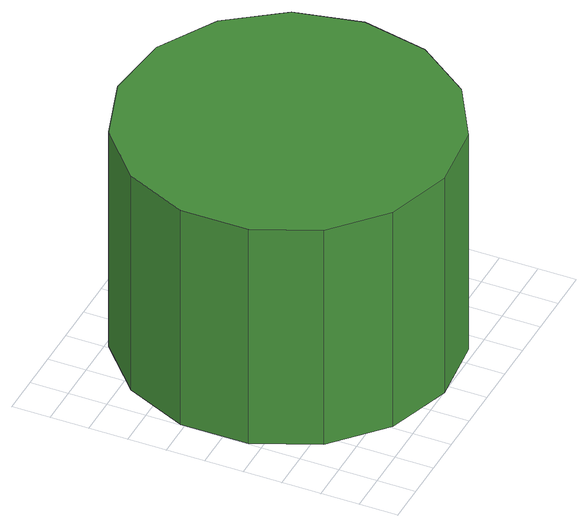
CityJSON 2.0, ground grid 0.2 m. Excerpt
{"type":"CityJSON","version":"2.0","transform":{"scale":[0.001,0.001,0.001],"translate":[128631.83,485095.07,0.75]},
"CityObjects":{
"tree1":{"type":"SolitaryVegetationObject","attributes":{"function":"something"},"geometry":[{"type":"MultiSurface","lod":"1","boundaries":[[[0,1,2,3,4,5,6,7,8,9,10,11,12,13,14]],[[15,16,17,18,19,20,21,22,23,24,25,26,27,28,29]],[[0,29,28,1]],[[1,28,27,2]],[[2,27,26,3]],[[3,26,25,4]],[[4,25,24,5]],[[5,24,23,6]],[[6,23,22,7]],[[7,22,21,8]],[[8,21,20,9]],[[9,20,19,10]],[[10,19,18,11]],[[11,18,17,12]],[[12,17,16,13]],[[13,16,15,14]],[[14,15,29,0]]]}]}
},
"vertices":[
[1690,846,1271],[1617,1192,1271],[1409,1479,1271],[1103,1655,1271],[751,1692,1271],[414,1583,1271],[152,1346,1271],[8,1023,1271],[8,670,1271],[152,346,1271],[414,110,1271],[751,0,1271],[1103,37,1271],[1409,214,1271],[1617,500,1271],[1617,500,1],[1409,214,1],[1103,37,1],[751,0,1],[414,110,1],[152,346,1],[8,670,1],[8,1023,1],[152,1346,1],[414,1583,1],[751,1692,1],[1103,1655,1],[1409,1479,1],[1617,1192,1],[1690,846,1]
]}
